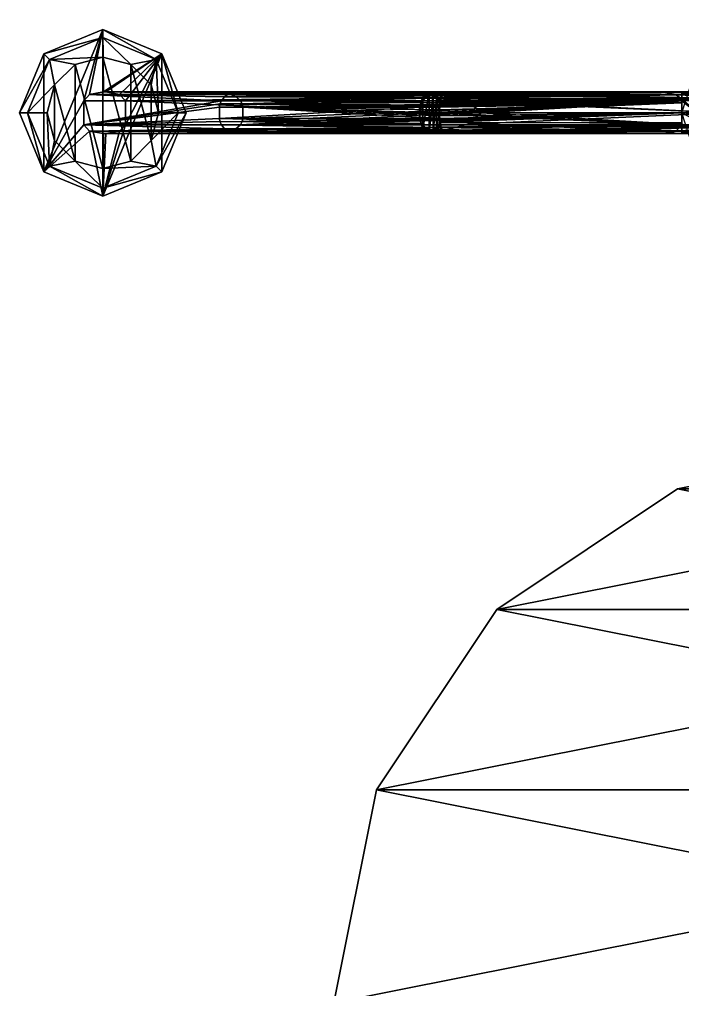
# Model space of a CAD drawing. Header units: inches. Extents: x -100 to 147, y -181 to 228.
# Drawn here: x -99.6 to -5.8, y -100.5 to 36.8 of the extents above; entities that cross this region are included whole.
import ezdxf

# ---------------------------------------------------------------- set-up
doc = ezdxf.new("R2010")
doc.units = ezdxf.units.IN
doc.header["$LTSCALE"] = 41.718519
doc.header["$MEASUREMENT"] = 0
for name, color, linetype in [('100', 7, 'CONTINUOUS'), ('101', 7, 'CONTINUOUS'), ('102', 7, 'CONTINUOUS'), ('103', 7, 'CONTINUOUS'), ('104', 7, 'CONTINUOUS'), ('105', 7, 'CONTINUOUS'), ('106', 7, 'CONTINUOUS'), ('107', 7, 'CONTINUOUS'), ('108', 7, 'CONTINUOUS'), ('109', 7, 'CONTINUOUS'), ('110', 7, 'CONTINUOUS'), ('111', 7, 'CONTINUOUS'), ('112', 7, 'CONTINUOUS'), ('217', 7, 'CONTINUOUS'), ('218', 7, 'CONTINUOUS'), ('219', 7, 'CONTINUOUS'), ('237', 7, 'CONTINUOUS'), ('238', 7, 'CONTINUOUS'), ('79', 7, 'CONTINUOUS'), ('80', 7, 'CONTINUOUS'), ('83', 7, 'CONTINUOUS'), ('84', 7, 'CONTINUOUS'), ('85', 7, 'CONTINUOUS'), ('86', 7, 'CONTINUOUS'), ('87', 7, 'CONTINUOUS'), ('88', 7, 'CONTINUOUS'), ('89', 7, 'CONTINUOUS'), ('90', 7, 'CONTINUOUS'), ('91', 7, 'CONTINUOUS'), ('92', 7, 'CONTINUOUS'), ('93', 7, 'CONTINUOUS'), ('94', 7, 'CONTINUOUS'), ('95', 7, 'CONTINUOUS'), ('96', 7, 'CONTINUOUS'), ('97', 7, 'CONTINUOUS'), ('98', 7, 'CONTINUOUS'), ('99', 7, 'CONTINUOUS')]:
    doc.layers.add(name, color=color, linetype=linetype)

msp = doc.modelspace()

# ---------------------------------------------------------------- linework, layer by layer
at = {"layer": '100', "linetype": 'Continuous'}
for points in [[(-41.49, 26.06, -20.09), (-42.06, 25.78, -19.73), (-41.72, 26.14, -19.56), (-41.49, 26.06, -20.09)], [(-41.32, 26.4, -19.36), (-41.49, 26.06, -20.09), (-41.72, 26.14, -19.56), (-41.32, 26.4, -19.36)], [(-41.49, 26.06, -20.09), (-41.32, 26.4, -19.36), (-41.28, 26.4, -19.44), (-41.49, 26.06, -20.09)], [(-41.49, 26.06, -20.09), (-41.28, 26.4, -19.44), (-41.24, 26.4, -19.52), (-41.49, 26.06, -20.09)], [(-41.49, 26.06, -20.09), (-41.24, 26.4, -19.52), (-40.99, 26.34, -19.94), (-41.49, 26.06, -20.09)], [(-40.75, 26.21, -20.34), (-41.49, 26.06, -20.09), (-40.99, 26.34, -19.94), (-40.75, 26.21, -20.34)]]:
    msp.add_3dface(points, dxfattribs=at)
at = {"layer": '101', "linetype": 'Continuous'}
for points in [[(-70.03, 26.31, 38.51), (-69.02, 25.91, 37.63), (-55.76, 26.36, 9.75), (-70.03, 26.31, 38.51)], [(-41.24, 26.4, -19.52), (-55.76, 26.36, 9.75), (-69.02, 25.91, 37.63), (-41.24, 26.4, -19.52)], [(-41.24, 26.4, -19.52), (-69.02, 25.91, 37.63), (-40.46, 25.72, -19.13), (-41.24, 26.4, -19.52)], [(-41.32, 26.4, -19.36), (-55.76, 26.36, 9.75), (-41.28, 26.4, -19.44), (-41.32, 26.4, -19.36)], [(-41.28, 26.4, -19.44), (-55.76, 26.36, 9.75), (-41.24, 26.4, -19.52), (-41.28, 26.4, -19.44)], [(-69.02, 25.91, 37.63), (-68.33, 25.33, 37.12), (-40.46, 25.72, -19.13), (-69.02, 25.91, 37.63)], [(-68.33, 25.33, 37.12), (-68.1, 24.88, 37.01), (-40.46, 25.72, -19.13), (-68.33, 25.33, 37.12)], [(-68.1, 24.88, 37.01), (-40.09, 24.71, -18.94), (-40.46, 25.72, -19.13), (-68.1, 24.88, 37.01)], [(-68.1, 24.88, 37.01), (-68.03, 24.43, 36.98), (-40.09, 24.71, -18.94), (-68.1, 24.88, 37.01)], [(-68.03, 24.43, 36.98), (-40.11, 24.57, -18.88), (-40.09, 24.71, -18.94), (-68.03, 24.43, 36.98)], [(-68.03, 24.43, 36.98), (-40.12, 24.43, -18.84), (-40.11, 24.57, -18.88), (-68.03, 24.43, 36.98)]]:
    msp.add_3dface(points, dxfattribs=at)
at = {"layer": '102', "linetype": 'Continuous'}
for points in [[(-68.1, 22.37, 37.01), (-68.33, 21.92, 37.12), (-40.09, 22.53, -18.94), (-68.1, 22.37, 37.01)], [(-40.09, 22.53, -18.94), (-68.33, 21.92, 37.12), (-40.46, 21.52, -19.13), (-40.09, 22.53, -18.94)], [(-68.03, 22.82, 36.98), (-68.1, 22.37, 37.01), (-40.12, 22.82, -18.84), (-68.03, 22.82, 36.98)], [(-40.12, 22.82, -18.84), (-68.1, 22.37, 37.01), (-40.11, 22.68, -18.88), (-40.12, 22.82, -18.84)], [(-68.1, 22.37, 37.01), (-40.09, 22.53, -18.94), (-40.11, 22.68, -18.88), (-68.1, 22.37, 37.01)], [(-70.03, 20.94, 38.51), (-55.76, 20.89, 9.75), (-40.46, 21.52, -19.13), (-70.03, 20.94, 38.51)], [(-69.02, 21.34, 37.63), (-70.03, 20.94, 38.51), (-40.46, 21.52, -19.13), (-69.02, 21.34, 37.63)], [(-68.33, 21.92, 37.12), (-69.02, 21.34, 37.63), (-40.46, 21.52, -19.13), (-68.33, 21.92, 37.12)], [(-40.46, 21.52, -19.13), (-55.76, 20.89, 9.75), (-41.24, 20.84, -19.52), (-40.46, 21.52, -19.13)], [(-55.76, 20.89, 9.75), (-41.32, 20.84, -19.36), (-41.24, 20.84, -19.52), (-55.76, 20.89, 9.75)], [(-41.24, 20.84, -19.52), (-41.32, 20.84, -19.36), (-41.28, 20.84, -19.44), (-41.24, 20.84, -19.52)]]:
    msp.add_3dface(points, dxfattribs=at)
at = {"layer": '103', "linetype": 'Continuous'}
for points in [[(-41.24, 26.4, -19.52), (-40.46, 25.72, -19.13), (-40.99, 26.34, -19.94), (-41.24, 26.4, -19.52)], [(-40.46, 25.72, -19.13), (-40.75, 26.21, -20.34), (-40.99, 26.34, -19.94), (-40.46, 25.72, -19.13)], [(-40.25, 25.7, -19.65), (-40.75, 26.21, -20.34), (-40.46, 25.72, -19.13), (-40.25, 25.7, -19.65)], [(-40.09, 24.71, -18.94), (-40.08, 24.98, -19.09), (-40.46, 25.72, -19.13), (-40.09, 24.71, -18.94)], [(-40.08, 24.98, -19.09), (-40.25, 25.7, -19.65), (-40.46, 25.72, -19.13), (-40.08, 24.98, -19.09)], [(-40.09, 24.71, -18.94), (-40.08, 24.84, -19.01), (-40.08, 24.98, -19.09), (-40.09, 24.71, -18.94)]]:
    msp.add_3dface(points, dxfattribs=at)
at = {"layer": '104', "linetype": 'Continuous'}
for points in [[(-40.08, 22.4, -19.01), (-40.09, 22.53, -18.94), (-40.46, 21.52, -19.13), (-40.08, 22.4, -19.01)], [(-40.08, 22.27, -19.09), (-40.08, 22.4, -19.01), (-40.46, 21.52, -19.13), (-40.08, 22.27, -19.09)], [(-40.25, 21.55, -19.65), (-40.08, 22.27, -19.09), (-40.46, 21.52, -19.13), (-40.25, 21.55, -19.65)], [(-40.25, 21.55, -19.65), (-40.46, 21.52, -19.13), (-41.24, 20.84, -19.52), (-40.25, 21.55, -19.65)], [(-40.25, 21.55, -19.65), (-41.24, 20.84, -19.52), (-40.99, 20.9, -19.94), (-40.25, 21.55, -19.65)], [(-40.75, 21.04, -20.34), (-40.25, 21.55, -19.65), (-40.99, 20.9, -19.94), (-40.75, 21.04, -20.34)]]:
    msp.add_3dface(points, dxfattribs=at)
at = {"layer": '105', "linetype": 'Continuous'}
for points in [[(-90.53, 21.92, 48.23), (-71.03, 21.92, 38.48), (-70.59, 21.37, 38.4), (-90.53, 21.92, 48.23)], [(-90.53, 21.92, 48.23), (-70.59, 21.37, 38.4), (-89.71, 21.03, 48.23), (-90.53, 21.92, 48.23)], [(-70.59, 21.37, 38.4), (-70.03, 20.94, 38.51), (-89.71, 21.03, 48.23), (-70.59, 21.37, 38.4)], [(-5.91, 20.67, 7.3), (-87.74, 20.67, 48.23), (-89.71, 21.03, 48.23), (-5.91, 20.67, 7.3)], [(-70.03, 20.94, 38.51), (-5.91, 20.67, 7.3), (-89.71, 21.03, 48.23), (-70.03, 20.94, 38.51)], [(-5.91, 21.06, 6.28), (-70.03, 20.94, 38.51), (-69.02, 21.34, 37.63), (-5.91, 21.06, 6.28)], [(-5.91, 21.06, 6.28), (-5.91, 20.67, 7.3), (-70.03, 20.94, 38.51), (-5.91, 21.06, 6.28)], [(-68.33, 21.92, 37.12), (-5.91, 21.06, 6.28), (-69.02, 21.34, 37.63), (-68.33, 21.92, 37.12)], [(-68.33, 21.92, 37.12), (-5.91, 21.92, 5.9), (-5.91, 21.06, 6.28), (-68.33, 21.92, 37.12)]]:
    msp.add_3dface(points, dxfattribs=at)
at = {"layer": '106', "linetype": 'Continuous'}
for points in [[(-87.41, 20.67, 48.23), (-8.7, 20.67, 8.86), (-6.73, 21.03, 8.86), (-87.41, 20.67, 48.23)], [(-87.41, 20.67, 48.23), (-6.73, 21.03, 8.86), (-85.45, 21.03, 48.23), (-87.41, 20.67, 48.23)], [(-6.73, 21.03, 8.86), (-5.91, 21.92, 8.86), (-85.45, 21.03, 48.23), (-6.73, 21.03, 8.86)], [(-5.91, 21.92, 8.86), (-84.62, 21.92, 48.23), (-85.45, 21.03, 48.23), (-5.91, 21.92, 8.86)]]:
    msp.add_3dface(points, dxfattribs=at)
at = {"layer": '107', "linetype": 'Continuous'}
for points in [[(-71.03, 25.33, 38.48), (-90.53, 25.33, 48.23), (-89.71, 26.21, 48.23), (-71.03, 25.33, 38.48)], [(-87.74, 26.57, 48.23), (-70.03, 26.31, 38.51), (-89.71, 26.21, 48.23), (-87.74, 26.57, 48.23)], [(-70.03, 26.31, 38.51), (-70.59, 25.87, 38.4), (-89.71, 26.21, 48.23), (-70.03, 26.31, 38.51)], [(-70.59, 25.87, 38.4), (-71.03, 25.33, 38.48), (-89.71, 26.21, 48.23), (-70.59, 25.87, 38.4)], [(-87.74, 26.57, 48.23), (-5.91, 26.57, 7.3), (-5.91, 26.18, 6.28), (-87.74, 26.57, 48.23)], [(-87.74, 26.57, 48.23), (-5.91, 26.18, 6.28), (-70.03, 26.31, 38.51), (-87.74, 26.57, 48.23)], [(-5.91, 26.18, 6.28), (-69.02, 25.91, 37.63), (-70.03, 26.31, 38.51), (-5.91, 26.18, 6.28)], [(-5.91, 26.18, 6.28), (-5.91, 25.33, 5.9), (-69.02, 25.91, 37.63), (-5.91, 26.18, 6.28)], [(-5.91, 25.33, 5.9), (-68.33, 25.33, 37.12), (-69.02, 25.91, 37.63), (-5.91, 25.33, 5.9)]]:
    msp.add_3dface(points, dxfattribs=at)
at = {"layer": '108', "linetype": 'Continuous'}
for points in [[(-8.7, 26.57, 8.86), (-87.41, 26.57, 48.23), (-85.45, 26.21, 48.23), (-8.7, 26.57, 8.86)], [(-6.73, 26.21, 8.86), (-8.7, 26.57, 8.86), (-85.45, 26.21, 48.23), (-6.73, 26.21, 8.86)], [(-84.62, 25.33, 48.23), (-6.73, 26.21, 8.86), (-85.45, 26.21, 48.23), (-84.62, 25.33, 48.23)], [(-5.91, 25.33, 8.86), (-6.73, 26.21, 8.86), (-84.62, 25.33, 48.23), (-5.91, 25.33, 8.86)]]:
    msp.add_3dface(points, dxfattribs=at)
at = {"layer": '109', "linetype": 'Continuous'}
for points in [[(-87.83, 35.43, 48.23), (-90.53, 25.33, 48.23), (-96.17, 15.26, 48.23), (-87.83, 35.43, 48.23)], [(-96.17, 31.98, 48.23), (-87.83, 35.43, 48.23), (-96.17, 15.26, 48.23), (-96.17, 31.98, 48.23)], [(-89.71, 26.21, 48.23), (-90.53, 25.33, 48.23), (-87.83, 35.43, 48.23), (-89.71, 26.21, 48.23)], [(-87.74, 26.57, 48.23), (-89.71, 26.21, 48.23), (-87.83, 35.43, 48.23), (-87.74, 26.57, 48.23)], [(-79.48, 31.98, 48.23), (-87.74, 26.57, 48.23), (-87.83, 35.43, 48.23), (-79.48, 31.98, 48.23)], [(-99.64, 23.62, 48.23), (-96.17, 31.98, 48.23), (-96.17, 15.26, 48.23), (-99.64, 23.62, 48.23)], [(-87.83, 11.81, 48.23), (-84.62, 21.92, 48.23), (-79.48, 31.98, 48.23), (-87.83, 11.81, 48.23)], [(-79.48, 15.26, 48.23), (-87.83, 11.81, 48.23), (-79.48, 31.98, 48.23), (-79.48, 15.26, 48.23)], [(-87.41, 26.57, 48.23), (-87.74, 26.57, 48.23), (-79.48, 31.98, 48.23), (-87.41, 26.57, 48.23)], [(-85.45, 26.21, 48.23), (-87.41, 26.57, 48.23), (-79.48, 31.98, 48.23), (-85.45, 26.21, 48.23)], [(-84.62, 25.33, 48.23), (-85.45, 26.21, 48.23), (-79.48, 31.98, 48.23), (-84.62, 25.33, 48.23)], [(-84.62, 21.92, 48.23), (-84.62, 25.33, 48.23), (-79.48, 31.98, 48.23), (-84.62, 21.92, 48.23)], [(-76.02, 23.62, 48.23), (-79.48, 15.26, 48.23), (-79.48, 31.98, 48.23), (-76.02, 23.62, 48.23)], [(-90.53, 25.33, 48.23), (-90.53, 21.92, 48.23), (-96.17, 15.26, 48.23), (-90.53, 25.33, 48.23)], [(-90.53, 21.92, 48.23), (-89.71, 21.03, 48.23), (-96.17, 15.26, 48.23), (-90.53, 21.92, 48.23)], [(-89.71, 21.03, 48.23), (-87.83, 11.81, 48.23), (-96.17, 15.26, 48.23), (-89.71, 21.03, 48.23)], [(-89.71, 21.03, 48.23), (-87.74, 20.67, 48.23), (-87.83, 11.81, 48.23), (-89.71, 21.03, 48.23)], [(-85.45, 21.03, 48.23), (-84.62, 21.92, 48.23), (-87.83, 11.81, 48.23), (-85.45, 21.03, 48.23)], [(-87.41, 20.67, 48.23), (-85.45, 21.03, 48.23), (-87.83, 11.81, 48.23), (-87.41, 20.67, 48.23)], [(-87.74, 20.67, 48.23), (-87.41, 20.67, 48.23), (-87.83, 11.81, 48.23), (-87.74, 20.67, 48.23)]]:
    msp.add_3dface(points, dxfattribs=at)
at = {"layer": '110', "linetype": 'Continuous'}
for points in [[(-94.65, 27.57, 52.17), (-91.76, 16.79, 52.17), (-91.76, 30.45, 52.17), (-94.65, 27.57, 52.17)], [(-91.76, 30.45, 52.17), (-87.83, 15.74, 52.17), (-87.83, 31.5, 52.17), (-91.76, 30.45, 52.17)], [(-91.76, 16.79, 52.17), (-87.83, 15.74, 52.17), (-91.76, 30.45, 52.17), (-91.76, 16.79, 52.17)], [(-87.83, 31.5, 52.17), (-87.83, 15.74, 52.17), (-83.89, 16.79, 52.17), (-87.83, 31.5, 52.17)], [(-83.89, 30.45, 52.17), (-87.83, 31.5, 52.17), (-83.89, 16.79, 52.17), (-83.89, 30.45, 52.17)], [(-81, 27.57, 52.17), (-83.89, 30.45, 52.17), (-81, 19.68, 52.17), (-81, 27.57, 52.17)], [(-81, 19.68, 52.17), (-83.89, 30.45, 52.17), (-83.89, 16.79, 52.17), (-81, 19.68, 52.17)], [(-95.71, 23.62, 52.17), (-94.65, 19.68, 52.17), (-94.65, 27.57, 52.17), (-95.71, 23.62, 52.17)], [(-94.65, 19.68, 52.17), (-91.76, 16.79, 52.17), (-94.65, 27.57, 52.17), (-94.65, 19.68, 52.17)], [(-79.95, 23.62, 52.17), (-81, 27.57, 52.17), (-81, 19.68, 52.17), (-79.95, 23.62, 52.17)]]:
    msp.add_3dface(points, dxfattribs=at)
at = {"layer": '111', "linetype": 'Continuous'}
for points in [[(-87.83, 35.43, 48.23), (-96.17, 31.98, 48.23), (-87.83, 34.29, 51.01), (-87.83, 35.43, 48.23)], [(-87.83, 34.29, 51.01), (-96.17, 31.98, 48.23), (-95.37, 31.16, 51.01), (-87.83, 34.29, 51.01)], [(-87.83, 31.5, 52.17), (-87.83, 34.29, 51.01), (-95.37, 31.16, 51.01), (-87.83, 31.5, 52.17)], [(-96.17, 31.98, 48.23), (-99.64, 23.62, 48.23), (-95.37, 31.16, 51.01), (-96.17, 31.98, 48.23)], [(-99.64, 23.62, 48.23), (-98.49, 23.62, 51.01), (-95.37, 31.16, 51.01), (-99.64, 23.62, 48.23)], [(-98.49, 23.62, 51.01), (-94.65, 27.57, 52.17), (-95.37, 31.16, 51.01), (-98.49, 23.62, 51.01)], [(-91.76, 30.45, 52.17), (-87.83, 31.5, 52.17), (-95.37, 31.16, 51.01), (-91.76, 30.45, 52.17)], [(-94.65, 27.57, 52.17), (-91.76, 30.45, 52.17), (-95.37, 31.16, 51.01), (-94.65, 27.57, 52.17)], [(-95.71, 23.62, 52.17), (-94.65, 27.57, 52.17), (-98.49, 23.62, 51.01), (-95.71, 23.62, 52.17)], [(-99.64, 23.62, 48.23), (-96.17, 15.26, 48.23), (-98.49, 23.62, 51.01), (-99.64, 23.62, 48.23)], [(-96.17, 15.26, 48.23), (-95.37, 16.08, 51.01), (-98.49, 23.62, 51.01), (-96.17, 15.26, 48.23)], [(-95.37, 16.08, 51.01), (-95.71, 23.62, 52.17), (-98.49, 23.62, 51.01), (-95.37, 16.08, 51.01)], [(-94.65, 19.68, 52.17), (-95.71, 23.62, 52.17), (-95.37, 16.08, 51.01), (-94.65, 19.68, 52.17)], [(-91.76, 16.79, 52.17), (-94.65, 19.68, 52.17), (-95.37, 16.08, 51.01), (-91.76, 16.79, 52.17)], [(-87.83, 12.96, 51.01), (-91.76, 16.79, 52.17), (-95.37, 16.08, 51.01), (-87.83, 12.96, 51.01)], [(-87.83, 15.74, 52.17), (-91.76, 16.79, 52.17), (-87.83, 12.96, 51.01), (-87.83, 15.74, 52.17)], [(-96.17, 15.26, 48.23), (-87.83, 11.81, 48.23), (-95.37, 16.08, 51.01), (-96.17, 15.26, 48.23)], [(-87.83, 11.81, 48.23), (-87.83, 12.96, 51.01), (-95.37, 16.08, 51.01), (-87.83, 11.81, 48.23)]]:
    msp.add_3dface(points, dxfattribs=at)
at = {"layer": '112', "linetype": 'Continuous'}
for points in [[(-79.48, 31.98, 48.23), (-87.83, 35.43, 48.23), (-80.29, 31.16, 51.01), (-79.48, 31.98, 48.23)], [(-87.83, 35.43, 48.23), (-87.83, 34.29, 51.01), (-80.29, 31.16, 51.01), (-87.83, 35.43, 48.23)], [(-87.83, 31.5, 52.17), (-83.89, 30.45, 52.17), (-87.83, 34.29, 51.01), (-87.83, 31.5, 52.17)], [(-87.83, 34.29, 51.01), (-83.89, 30.45, 52.17), (-80.29, 31.16, 51.01), (-87.83, 34.29, 51.01)], [(-79.48, 31.98, 48.23), (-80.29, 31.16, 51.01), (-77.16, 23.62, 51.01), (-79.48, 31.98, 48.23)], [(-76.02, 23.62, 48.23), (-79.48, 31.98, 48.23), (-77.16, 23.62, 51.01), (-76.02, 23.62, 48.23)], [(-83.89, 30.45, 52.17), (-81, 27.57, 52.17), (-80.29, 31.16, 51.01), (-83.89, 30.45, 52.17)], [(-81, 27.57, 52.17), (-79.95, 23.62, 52.17), (-80.29, 31.16, 51.01), (-81, 27.57, 52.17)], [(-80.29, 31.16, 51.01), (-79.95, 23.62, 52.17), (-77.16, 23.62, 51.01), (-80.29, 31.16, 51.01)], [(-79.95, 23.62, 52.17), (-81, 19.68, 52.17), (-77.16, 23.62, 51.01), (-79.95, 23.62, 52.17)], [(-77.16, 23.62, 51.01), (-81, 19.68, 52.17), (-80.29, 16.08, 51.01), (-77.16, 23.62, 51.01)], [(-79.48, 15.26, 48.23), (-76.02, 23.62, 48.23), (-80.29, 16.08, 51.01), (-79.48, 15.26, 48.23)], [(-76.02, 23.62, 48.23), (-77.16, 23.62, 51.01), (-80.29, 16.08, 51.01), (-76.02, 23.62, 48.23)], [(-81, 19.68, 52.17), (-83.89, 16.79, 52.17), (-80.29, 16.08, 51.01), (-81, 19.68, 52.17)], [(-83.89, 16.79, 52.17), (-87.83, 15.74, 52.17), (-80.29, 16.08, 51.01), (-83.89, 16.79, 52.17)], [(-79.48, 15.26, 48.23), (-80.29, 16.08, 51.01), (-87.83, 12.96, 51.01), (-79.48, 15.26, 48.23)], [(-80.29, 16.08, 51.01), (-87.83, 15.74, 52.17), (-87.83, 12.96, 51.01), (-80.29, 16.08, 51.01)], [(-87.83, 11.81, 48.23), (-79.48, 15.26, 48.23), (-87.83, 12.96, 51.01), (-87.83, 11.81, 48.23)]]:
    msp.add_3dface(points, dxfattribs=at)
at = {"layer": '217', "color": 9, "linetype": 'Continuous', "true_color": 0xb1bdc9}
for points in [[(23.62, -23.62, -51.18), (-6.51, -29.62, -51.18), (53.76, -29.62, -51.18), (23.62, -23.62, -51.18)], [(-6.51, -29.62, -51.18), (-32.06, -46.69, -51.18), (53.76, -29.62, -51.18), (-6.51, -29.62, -51.18)], [(53.76, -29.62, -51.18), (-32.06, -46.69, -51.18), (79.3, -46.69, -51.18), (53.76, -29.62, -51.18)], [(-32.06, -46.69, -51.18), (-49.12, -72.23, -51.18), (79.3, -46.69, -51.18), (-32.06, -46.69, -51.18)], [(79.3, -46.69, -51.18), (-49.12, -72.23, -51.18), (96.37, -72.23, -51.18), (79.3, -46.69, -51.18)], [(-49.12, -72.23, -51.18), (-55.12, -102.36, -51.18), (96.37, -72.23, -51.18), (-49.12, -72.23, -51.18)], [(96.37, -72.23, -51.18), (-55.12, -102.36, -51.18), (23.62, -102.17, -51.18), (96.37, -72.23, -51.18)]]:
    msp.add_3dface(points, dxfattribs=at)
at = {"layer": '218', "color": 9, "linetype": 'Continuous', "true_color": 0xb1bdc9}
for points in [[(23.62, -23.62, -51.57), (53.76, -29.62, -51.57), (-6.51, -29.62, -51.57), (23.62, -23.62, -51.57)], [(-6.51, -29.62, -51.57), (79.3, -46.69, -51.57), (-32.06, -46.69, -51.57), (-6.51, -29.62, -51.57)], [(53.76, -29.62, -51.57), (79.3, -46.69, -51.57), (-6.51, -29.62, -51.57), (53.76, -29.62, -51.57)], [(-32.06, -46.69, -51.57), (96.37, -72.23, -51.57), (-49.12, -72.23, -51.57), (-32.06, -46.69, -51.57)], [(79.3, -46.69, -51.57), (96.37, -72.23, -51.57), (-32.06, -46.69, -51.57), (79.3, -46.69, -51.57)], [(102.36, -102.36, -51.57), (-55.12, -102.36, -51.57), (-49.12, -72.23, -51.57), (102.36, -102.36, -51.57)], [(96.37, -72.23, -51.57), (102.36, -102.36, -51.57), (-49.12, -72.23, -51.57), (96.37, -72.23, -51.57)]]:
    msp.add_3dface(points, dxfattribs=at)
at = {"layer": '219', "color": 9, "linetype": 'Continuous', "true_color": 0xb1bdc9}
for points in [[(-6.51, -29.62, -51.18), (23.62, -23.62, -51.18), (-6.51, -29.62, -51.57), (-6.51, -29.62, -51.18)], [(23.62, -23.62, -51.18), (23.62, -23.62, -51.57), (-6.51, -29.62, -51.57), (23.62, -23.62, -51.18)], [(-32.06, -46.69, -51.18), (-6.51, -29.62, -51.18), (-32.06, -46.69, -51.57), (-32.06, -46.69, -51.18)], [(-6.51, -29.62, -51.18), (-6.51, -29.62, -51.57), (-32.06, -46.69, -51.57), (-6.51, -29.62, -51.18)], [(-49.12, -72.23, -51.18), (-32.06, -46.69, -51.18), (-49.12, -72.23, -51.57), (-49.12, -72.23, -51.18)], [(-32.06, -46.69, -51.18), (-32.06, -46.69, -51.57), (-49.12, -72.23, -51.57), (-32.06, -46.69, -51.18)], [(-55.12, -102.36, -51.18), (-49.12, -72.23, -51.18), (-55.12, -102.36, -51.57), (-55.12, -102.36, -51.18)], [(-55.12, -102.36, -51.57), (-49.12, -72.23, -51.18), (-49.12, -72.23, -51.57), (-55.12, -102.36, -51.57)]]:
    msp.add_3dface(points, dxfattribs=at)
at = {"layer": '237', "linetype": 'Continuous'}
for points in [[(-5.91, 23.62, -64.96), (8.23, 23.62, -58.82), (11.17, 14.58, -58.82), (-5.91, 23.62, -64.96)], [(-5.91, 23.62, -64.96), (11.17, 14.58, -58.82), (-0.27, 6.27, -64.96), (-5.91, 23.62, -64.96)]]:
    msp.add_3dface(points, dxfattribs=at)
at = {"layer": '238', "linetype": 'Continuous'}
msp.add_3dface([(-0.27, 40.98, -64.96), (8.23, 23.62, -58.82), (-5.91, 23.62, -64.96), (-0.27, 40.98, -64.96)], dxfattribs=at)
at = {"layer": '79', "linetype": 'Continuous'}
for points in [[(-5.91, 26.57, 7.3), (-87.74, 26.57, 48.23), (-8.7, 26.57, 8.86), (-5.91, 26.57, 7.3)], [(-8.7, 26.57, 8.86), (-87.74, 26.57, 48.23), (-87.41, 26.57, 48.23), (-8.7, 26.57, 8.86)], [(0, 26.57, 8.86), (-5.91, 26.57, 7.3), (-8.7, 26.57, 8.86), (0, 26.57, 8.86)], [(-5.91, 26.57, 2.9), (-5.91, 26.57, 7.3), (0, 26.57, 8.86), (-5.91, 26.57, 2.9)], [(0, 26.57, 6.63), (-5.91, 26.57, 2.9), (0, 26.57, 8.86), (0, 26.57, 6.63)]]:
    msp.add_3dface(points, dxfattribs=at)
at = {"layer": '80', "linetype": 'Continuous'}
for points in [[(-87.41, 20.67, 48.23), (-87.74, 20.67, 48.23), (-5.91, 20.67, 7.3), (-87.41, 20.67, 48.23)], [(-8.7, 20.67, 8.86), (-87.41, 20.67, 48.23), (-5.91, 20.67, 7.3), (-8.7, 20.67, 8.86)], [(0, 20.67, 8.86), (-8.7, 20.67, 8.86), (0, 20.67, 6.63), (0, 20.67, 8.86)], [(0, 20.67, 6.63), (-8.7, 20.67, 8.86), (-5.91, 20.67, 7.3), (0, 20.67, 6.63)], [(-5.91, 20.67, 2.9), (0, 20.67, 6.63), (-5.91, 20.67, 7.3), (-5.91, 20.67, 2.9)]]:
    msp.add_3dface(points, dxfattribs=at)
at = {"layer": '83', "linetype": 'Continuous'}
for points in [[(0, 26.57, 8.86), (-8.7, 26.57, 8.86), (-6.73, 26.21, 8.86), (0, 26.57, 8.86)], [(0, 20.67, 8.86), (0, 26.57, 8.86), (-6.73, 26.21, 8.86), (0, 20.67, 8.86)], [(-5.91, 25.33, 8.86), (0, 20.67, 8.86), (-6.73, 26.21, 8.86), (-5.91, 25.33, 8.86)], [(0, 20.67, 8.86), (-5.91, 25.33, 8.86), (-5.91, 21.92, 8.86), (0, 20.67, 8.86)], [(-8.7, 20.67, 8.86), (0, 20.67, 8.86), (-6.73, 21.03, 8.86), (-8.7, 20.67, 8.86)], [(-6.73, 21.03, 8.86), (0, 20.67, 8.86), (-5.91, 21.92, 8.86), (-6.73, 21.03, 8.86)]]:
    msp.add_3dface(points, dxfattribs=at)
at = {"layer": '84', "linetype": 'Continuous'}
for points in [[(-5.91, 21.92, 8.86), (-5.91, 25.33, 8.86), (-84.62, 25.33, 48.23), (-5.91, 21.92, 8.86)], [(-5.91, 21.92, 8.86), (-84.62, 25.33, 48.23), (-84.62, 21.92, 48.23), (-5.91, 21.92, 8.86)]]:
    msp.add_3dface(points, dxfattribs=at)
at = {"layer": '85', "linetype": 'Continuous'}
for points in [[(-71.03, 25.33, 38.48), (-71.25, 24.88, 38.59), (-90.53, 21.92, 48.23), (-71.03, 25.33, 38.48)], [(-90.53, 25.33, 48.23), (-71.03, 25.33, 38.48), (-90.53, 21.92, 48.23), (-90.53, 25.33, 48.23)], [(-71.25, 24.88, 38.59), (-71.33, 24.43, 38.62), (-90.53, 21.92, 48.23), (-71.25, 24.88, 38.59)], [(-5.91, 25.33, 5.9), (-5.91, 21.92, 5.9), (-68.33, 21.92, 37.12), (-5.91, 25.33, 5.9)], [(-68.33, 25.33, 37.12), (-5.91, 25.33, 5.9), (-68.1, 24.88, 37.01), (-68.33, 25.33, 37.12)], [(-68.1, 22.37, 37.01), (-5.91, 25.33, 5.9), (-68.33, 21.92, 37.12), (-68.1, 22.37, 37.01)], [(-68.1, 24.88, 37.01), (-5.91, 25.33, 5.9), (-68.03, 24.43, 36.98), (-68.1, 24.88, 37.01)], [(-68.03, 22.82, 36.98), (-5.91, 25.33, 5.9), (-68.1, 22.37, 37.01), (-68.03, 22.82, 36.98)], [(-68.03, 24.43, 36.98), (-5.91, 25.33, 5.9), (-68.03, 22.82, 36.98), (-68.03, 24.43, 36.98)], [(-71.33, 24.43, 38.62), (-71.33, 22.82, 38.62), (-90.53, 21.92, 48.23), (-71.33, 24.43, 38.62)], [(-71.33, 22.82, 38.62), (-71.25, 22.37, 38.59), (-90.53, 21.92, 48.23), (-71.33, 22.82, 38.62)], [(-71.25, 22.37, 38.59), (-71.03, 21.92, 38.48), (-90.53, 21.92, 48.23), (-71.25, 22.37, 38.59)]]:
    msp.add_3dface(points, dxfattribs=at)
at = {"layer": '86', "linetype": 'Continuous'}
for points in [[(-41.65, 26.57, -21.65), (-41.65, 20.67, -21.65), (-42.52, 21.35, -19.87), (-41.65, 26.57, -21.65)], [(-42.52, 25.9, -19.87), (-41.65, 26.57, -21.65), (-42.52, 21.35, -19.87), (-42.52, 25.9, -19.87)], [(-41.07, 26.28, -22.82), (-41.65, 20.67, -21.65), (-41.65, 26.57, -21.65), (-41.07, 26.28, -22.82)], [(-41.07, 20.96, -22.82), (-41.65, 20.67, -21.65), (-41.07, 26.28, -22.82), (-41.07, 20.96, -22.82)], [(-40.61, 25.6, -23.76), (-41.07, 20.96, -22.82), (-41.07, 26.28, -22.82), (-40.61, 25.6, -23.76)], [(-43.02, 24.43, -18.85), (-42.52, 25.9, -19.87), (-43.02, 22.82, -18.85), (-43.02, 24.43, -18.85)], [(-43.02, 22.82, -18.85), (-42.52, 25.9, -19.87), (-42.52, 21.35, -19.87), (-43.02, 22.82, -18.85)], [(-40.61, 21.64, -23.76), (-41.07, 20.96, -22.82), (-40.61, 25.6, -23.76), (-40.61, 21.64, -23.76)], [(-40.19, 23.62, -24.6), (-40.61, 21.64, -23.76), (-40.61, 25.6, -23.76), (-40.19, 23.62, -24.6)], [(-71.33, 22.82, 38.62), (-71.33, 24.43, 38.62), (-43.02, 24.43, -18.85), (-71.33, 22.82, 38.62)], [(-71.33, 22.82, 38.62), (-43.02, 24.43, -18.85), (-43.02, 22.82, -18.85), (-71.33, 22.82, 38.62)]]:
    msp.add_3dface(points, dxfattribs=at)
at = {"layer": '87', "linetype": 'Continuous'}
for points in [[(-68.03, 24.43, 36.98), (-68.03, 22.82, 36.98), (-40.12, 22.82, -18.84), (-68.03, 24.43, 36.98)], [(-40.12, 24.43, -18.84), (-68.03, 24.43, 36.98), (-40.17, 24.03, -18.75), (-40.12, 24.43, -18.84)], [(-40.17, 24.03, -18.75), (-68.03, 24.43, 36.98), (-40.19, 23.62, -18.7), (-40.17, 24.03, -18.75)], [(-40.19, 23.62, -18.7), (-68.03, 24.43, 36.98), (-40.17, 23.21, -18.75), (-40.19, 23.62, -18.7)], [(-40.17, 23.21, -18.75), (-68.03, 24.43, 36.98), (-40.12, 22.82, -18.84), (-40.17, 23.21, -18.75)]]:
    msp.add_3dface(points, dxfattribs=at)
at = {"layer": '88', "linetype": 'Continuous'}
for points in [[(-5.91, 26.57, 7.3), (-5.91, 26.57, 2.9), (-5.91, 26.18, 6.28), (-5.91, 26.57, 7.3)], [(-5.91, 26.57, 2.9), (-5.91, 21.92, 5.9), (-5.91, 25.33, 5.9), (-5.91, 26.57, 2.9)], [(-5.91, 21.92, 5.9), (-5.91, 26.57, 2.9), (-5.91, 23.62, 2.95), (-5.91, 21.92, 5.9)], [(-5.91, 26.57, 2.9), (-5.91, 25.33, 5.9), (-5.91, 26.18, 6.28), (-5.91, 26.57, 2.9)], [(-5.91, 23.62, 2.95), (-5.91, 26.57, 2.9), (-5.91, 25.04, 2.45), (-5.91, 23.62, 2.95)], [(-5.91, 25.04, 2.45), (-5.91, 26.57, 2.9), (-5.91, 26.47, 1.95), (-5.91, 25.04, 2.45)], [(-5.91, 26.17, 1.09), (-5.91, 25.04, 2.45), (-5.91, 26.47, 1.95), (-5.91, 26.17, 1.09)], [(-5.91, 20.67, 2.9), (-5.91, 21.06, 6.28), (-5.91, 23.62, 2.95), (-5.91, 20.67, 2.9)], [(-5.91, 22.2, 2.45), (-5.91, 20.67, 2.9), (-5.91, 23.62, 2.95), (-5.91, 22.2, 2.45)], [(-5.91, 21.06, 6.28), (-5.91, 21.92, 5.9), (-5.91, 23.62, 2.95), (-5.91, 21.06, 6.28)], [(-5.91, 20.77, 1.95), (-5.91, 20.67, 2.9), (-5.91, 22.2, 2.45), (-5.91, 20.77, 1.95)], [(-5.91, 21.07, 1.09), (-5.91, 20.77, 1.95), (-5.91, 22.2, 2.45), (-5.91, 21.07, 1.09)], [(-5.91, 20.67, 2.9), (-5.91, 20.67, 7.3), (-5.91, 21.06, 6.28), (-5.91, 20.67, 2.9)]]:
    msp.add_3dface(points, dxfattribs=at)
at = {"layer": '89', "linetype": 'Continuous'}
for points in [[(0, 21.58, -23.7), (-40.61, 21.64, -23.76), (-40.19, 23.62, -24.6), (0, 21.58, -23.7)], [(0, 23.62, -24.6), (0, 21.58, -23.7), (-40.19, 23.62, -24.6), (0, 23.62, -24.6)], [(0, 20.67, -21.65), (-41.65, 20.67, -21.65), (-41.07, 20.96, -22.82), (0, 20.67, -21.65)], [(0, 21.58, -23.7), (-41.07, 20.96, -22.82), (-40.61, 21.64, -23.76), (0, 21.58, -23.7)], [(0, 21.58, -23.7), (0, 20.67, -21.65), (-41.07, 20.96, -22.82), (0, 21.58, -23.7)]]:
    msp.add_3dface(points, dxfattribs=at)
at = {"layer": '90', "linetype": 'Continuous'}
for points in [[(0, 26.57, -21.65), (0, 25.66, -23.7), (-41.65, 26.57, -21.65), (0, 26.57, -21.65)], [(0, 25.66, -23.7), (-41.07, 26.28, -22.82), (-41.65, 26.57, -21.65), (0, 25.66, -23.7)], [(0, 25.66, -23.7), (-40.61, 25.6, -23.76), (-41.07, 26.28, -22.82), (0, 25.66, -23.7)], [(0, 25.66, -23.7), (0, 23.62, -24.6), (-40.61, 25.6, -23.76), (0, 25.66, -23.7)], [(0, 23.62, -24.6), (-40.19, 23.62, -24.6), (-40.61, 25.6, -23.76), (0, 23.62, -24.6)]]:
    msp.add_3dface(points, dxfattribs=at)
at = {"layer": '91', "linetype": 'Continuous'}
for points in [[(0, 21.58, -19.61), (0, 23.62, -18.7), (-36.14, 22.03, -19.24), (0, 21.58, -19.61)], [(0, 23.62, -18.7), (-34.3, 23.62, -18.7), (-36.14, 22.03, -19.24), (0, 23.62, -18.7)], [(-43.02, 22.82, -18.85), (-42.52, 21.35, -19.87), (-42.72, 22.1, -19.19), (-43.02, 22.82, -18.85)], [(-42.72, 22.1, -19.19), (-42.52, 21.35, -19.87), (-42.06, 21.47, -19.73), (-42.72, 22.1, -19.19)], [(-39.93, 21.59, -19.6), (-40.08, 22.27, -19.09), (-40.25, 21.55, -19.65), (-39.93, 21.59, -19.6)], [(-39.74, 21.07, -20.28), (0, 21.58, -19.61), (-36.14, 22.03, -19.24), (-39.74, 21.07, -20.28)], [(-42.06, 21.47, -19.73), (-42.52, 21.35, -19.87), (-41.48, 21.18, -20.1), (-42.06, 21.47, -19.73)], [(-42.52, 21.35, -19.87), (-41.65, 20.67, -21.65), (-41.48, 21.18, -20.1), (-42.52, 21.35, -19.87)], [(0, 20.67, -21.65), (0, 21.58, -19.61), (-41.65, 20.67, -21.65), (0, 20.67, -21.65)], [(-41.65, 20.67, -21.65), (0, 21.58, -19.61), (-40.75, 21.04, -20.34), (-41.65, 20.67, -21.65)], [(-41.48, 21.18, -20.1), (-41.65, 20.67, -21.65), (-40.75, 21.04, -20.34), (-41.48, 21.18, -20.1)], [(0, 21.58, -19.61), (-39.74, 21.07, -20.28), (-40.75, 21.04, -20.34), (0, 21.58, -19.61)], [(-40.75, 21.04, -20.34), (-39.74, 21.07, -20.28), (-40.25, 21.55, -19.65), (-40.75, 21.04, -20.34)], [(-39.74, 21.07, -20.28), (-39.93, 21.59, -19.6), (-40.25, 21.55, -19.65), (-39.74, 21.07, -20.28)]]:
    msp.add_3dface(points, dxfattribs=at)
at = {"layer": '92', "linetype": 'Continuous'}
for points in [[(-34.3, 23.62, -18.7), (0, 21.63, 3.97), (-36.14, 22.03, -19.24), (-34.3, 23.62, -18.7)], [(0, 23.62, 2.96), (0, 21.63, 3.97), (-34.3, 23.62, -18.7), (0, 23.62, 2.96)], [(-5.91, 21.07, 1.09), (-39.74, 21.07, -20.28), (-36.14, 22.03, -19.24), (-5.91, 21.07, 1.09)], [(0, 21.63, 3.97), (-5.91, 21.07, 1.09), (-36.14, 22.03, -19.24), (0, 21.63, 3.97)], [(0, 21.63, 3.97), (0, 20.93, 5.15), (-5.91, 21.07, 1.09), (0, 21.63, 3.97)], [(0, 20.93, 5.15), (-5.91, 20.77, 1.95), (-5.91, 21.07, 1.09), (0, 20.93, 5.15)], [(0, 20.93, 5.15), (0, 20.67, 6.63), (-5.91, 20.77, 1.95), (0, 20.93, 5.15)], [(0, 20.67, 6.63), (-5.91, 20.67, 2.9), (-5.91, 20.77, 1.95), (0, 20.67, 6.63)]]:
    msp.add_3dface(points, dxfattribs=at)
at = {"layer": '93', "linetype": 'Continuous'}
for points in [[(-41.65, 26.57, -21.65), (-42.52, 25.9, -19.87), (-40.75, 26.21, -20.34), (-41.65, 26.57, -21.65)], [(-40.75, 26.21, -20.34), (-42.52, 25.9, -19.87), (-41.49, 26.06, -20.09), (-40.75, 26.21, -20.34)], [(0, 26.57, -21.65), (-41.65, 26.57, -21.65), (-40.75, 26.21, -20.34), (0, 26.57, -21.65)], [(-39.74, 26.17, -20.28), (0, 26.57, -21.65), (-40.75, 26.21, -20.34), (-39.74, 26.17, -20.28)], [(-40.25, 25.7, -19.65), (-39.74, 26.17, -20.28), (-40.75, 26.21, -20.34), (-40.25, 25.7, -19.65)], [(-39.93, 25.65, -19.6), (-39.74, 26.17, -20.28), (-40.25, 25.7, -19.65), (-39.93, 25.65, -19.6)], [(0, 25.66, -19.61), (0, 26.57, -21.65), (-39.74, 26.17, -20.28), (0, 25.66, -19.61)], [(0, 25.66, -19.61), (-39.74, 26.17, -20.28), (-36.14, 25.22, -19.24), (0, 25.66, -19.61)], [(-42.52, 25.9, -19.87), (-43.02, 24.43, -18.85), (-42.72, 25.15, -19.19), (-42.52, 25.9, -19.87)], [(-42.06, 25.78, -19.73), (-42.52, 25.9, -19.87), (-42.72, 25.15, -19.19), (-42.06, 25.78, -19.73)], [(-41.49, 26.06, -20.09), (-42.52, 25.9, -19.87), (-42.06, 25.78, -19.73), (-41.49, 26.06, -20.09)], [(-40.08, 24.98, -19.09), (-39.93, 25.65, -19.6), (-40.25, 25.7, -19.65), (-40.08, 24.98, -19.09)], [(0, 25.66, -19.61), (-36.14, 25.22, -19.24), (-34.3, 23.62, -18.7), (0, 25.66, -19.61)], [(0, 23.62, -18.7), (0, 25.66, -19.61), (-34.3, 23.62, -18.7), (0, 23.62, -18.7)]]:
    msp.add_3dface(points, dxfattribs=at)
at = {"layer": '94', "linetype": 'Continuous'}
for points in [[(-5.91, 26.17, 1.09), (0, 25.61, 3.97), (-39.74, 26.17, -20.28), (-5.91, 26.17, 1.09)], [(-39.74, 26.17, -20.28), (0, 25.61, 3.97), (-36.14, 25.22, -19.24), (-39.74, 26.17, -20.28)], [(-5.91, 26.57, 2.9), (0, 26.57, 6.63), (0, 26.31, 5.15), (-5.91, 26.57, 2.9)], [(-5.91, 26.57, 2.9), (0, 26.31, 5.15), (-5.91, 26.47, 1.95), (-5.91, 26.57, 2.9)], [(0, 26.31, 5.15), (-5.91, 26.17, 1.09), (-5.91, 26.47, 1.95), (0, 26.31, 5.15)], [(0, 26.31, 5.15), (0, 25.61, 3.97), (-5.91, 26.17, 1.09), (0, 26.31, 5.15)], [(0, 25.61, 3.97), (0, 23.62, 2.96), (-36.14, 25.22, -19.24), (0, 25.61, 3.97)], [(-36.14, 25.22, -19.24), (0, 23.62, 2.96), (-34.3, 23.62, -18.7), (-36.14, 25.22, -19.24)]]:
    msp.add_3dface(points, dxfattribs=at)
at = {"layer": '95', "linetype": 'Continuous'}
for points in [[(-5.91, 25.04, 2.45), (-5.91, 26.17, 1.09), (-39.93, 25.65, -19.6), (-5.91, 25.04, 2.45)], [(-39.93, 25.65, -19.6), (-5.91, 26.17, 1.09), (-39.74, 26.17, -20.28), (-39.93, 25.65, -19.6)], [(-40.17, 24.03, -18.75), (-40.19, 23.62, -18.7), (-5.91, 25.04, 2.45), (-40.17, 24.03, -18.75)], [(-40.19, 23.62, -18.7), (-5.91, 23.62, 2.95), (-5.91, 25.04, 2.45), (-40.19, 23.62, -18.7)], [(-40.12, 24.43, -18.84), (-40.17, 24.03, -18.75), (-5.91, 25.04, 2.45), (-40.12, 24.43, -18.84)], [(-40.12, 24.43, -18.84), (-5.91, 25.04, 2.45), (-40.11, 24.57, -18.88), (-40.12, 24.43, -18.84)], [(-40.11, 24.57, -18.88), (-5.91, 25.04, 2.45), (-40.09, 24.71, -18.94), (-40.11, 24.57, -18.88)], [(-40.09, 24.71, -18.94), (-5.91, 25.04, 2.45), (-40.08, 24.84, -19.01), (-40.09, 24.71, -18.94)], [(-40.08, 24.98, -19.09), (-5.91, 25.04, 2.45), (-39.93, 25.65, -19.6), (-40.08, 24.98, -19.09)], [(-40.08, 24.84, -19.01), (-5.91, 25.04, 2.45), (-40.08, 24.98, -19.09), (-40.08, 24.84, -19.01)]]:
    msp.add_3dface(points, dxfattribs=at)
at = {"layer": '96', "linetype": 'Continuous'}
for points in [[(-40.19, 23.62, -18.7), (-40.17, 23.21, -18.75), (-5.91, 23.62, 2.95), (-40.19, 23.62, -18.7)], [(-40.17, 23.21, -18.75), (-40.12, 22.82, -18.84), (-5.91, 23.62, 2.95), (-40.17, 23.21, -18.75)], [(-5.91, 23.62, 2.95), (-40.12, 22.82, -18.84), (-40.11, 22.68, -18.88), (-5.91, 23.62, 2.95)], [(-40.09, 22.53, -18.94), (-5.91, 23.62, 2.95), (-40.11, 22.68, -18.88), (-40.09, 22.53, -18.94)], [(-40.08, 22.4, -19.01), (-5.91, 23.62, 2.95), (-40.09, 22.53, -18.94), (-40.08, 22.4, -19.01)], [(-5.91, 22.2, 2.45), (-5.91, 23.62, 2.95), (-40.08, 22.27, -19.09), (-5.91, 22.2, 2.45)], [(-40.08, 22.27, -19.09), (-5.91, 23.62, 2.95), (-40.08, 22.4, -19.01), (-40.08, 22.27, -19.09)], [(-39.93, 21.59, -19.6), (-5.91, 22.2, 2.45), (-40.08, 22.27, -19.09), (-39.93, 21.59, -19.6)], [(-39.74, 21.07, -20.28), (-5.91, 22.2, 2.45), (-39.93, 21.59, -19.6), (-39.74, 21.07, -20.28)], [(-5.91, 21.07, 1.09), (-5.91, 22.2, 2.45), (-39.74, 21.07, -20.28), (-5.91, 21.07, 1.09)]]:
    msp.add_3dface(points, dxfattribs=at)
at = {"layer": '97', "linetype": 'Continuous'}
for points in [[(-71.25, 22.37, 38.59), (-71.33, 22.82, 38.62), (-42.72, 22.1, -19.19), (-71.25, 22.37, 38.59)], [(-71.33, 22.82, 38.62), (-43.02, 22.82, -18.85), (-42.72, 22.1, -19.19), (-71.33, 22.82, 38.62)], [(-71.03, 21.92, 38.48), (-71.25, 22.37, 38.59), (-42.72, 22.1, -19.19), (-71.03, 21.92, 38.48)], [(-71.03, 21.92, 38.48), (-42.72, 22.1, -19.19), (-42.06, 21.47, -19.73), (-71.03, 21.92, 38.48)], [(-71.03, 21.92, 38.48), (-42.06, 21.47, -19.73), (-70.59, 21.37, 38.4), (-71.03, 21.92, 38.48)], [(-42.06, 21.47, -19.73), (-41.72, 21.1, -19.56), (-70.59, 21.37, 38.4), (-42.06, 21.47, -19.73)], [(-41.72, 21.1, -19.56), (-70.03, 20.94, 38.51), (-70.59, 21.37, 38.4), (-41.72, 21.1, -19.56)], [(-70.03, 20.94, 38.51), (-41.72, 21.1, -19.56), (-55.76, 20.89, 9.75), (-70.03, 20.94, 38.51)], [(-41.32, 20.84, -19.36), (-55.76, 20.89, 9.75), (-41.72, 21.1, -19.56), (-41.32, 20.84, -19.36)]]:
    msp.add_3dface(points, dxfattribs=at)
at = {"layer": '98', "linetype": 'Continuous'}
for points in [[(-42.06, 21.47, -19.73), (-41.48, 21.18, -20.1), (-41.72, 21.1, -19.56), (-42.06, 21.47, -19.73)], [(-41.48, 21.18, -20.1), (-40.75, 21.04, -20.34), (-41.72, 21.1, -19.56), (-41.48, 21.18, -20.1)], [(-40.75, 21.04, -20.34), (-41.24, 20.84, -19.52), (-41.72, 21.1, -19.56), (-40.75, 21.04, -20.34)], [(-41.28, 20.84, -19.44), (-41.32, 20.84, -19.36), (-41.72, 21.1, -19.56), (-41.28, 20.84, -19.44)], [(-41.24, 20.84, -19.52), (-41.28, 20.84, -19.44), (-41.72, 21.1, -19.56), (-41.24, 20.84, -19.52)], [(-41.24, 20.84, -19.52), (-40.75, 21.04, -20.34), (-40.99, 20.9, -19.94), (-41.24, 20.84, -19.52)]]:
    msp.add_3dface(points, dxfattribs=at)
at = {"layer": '99', "linetype": 'Continuous'}
for points in [[(-70.59, 25.87, 38.4), (-70.03, 26.31, 38.51), (-41.72, 26.14, -19.56), (-70.59, 25.87, 38.4)], [(-42.06, 25.78, -19.73), (-70.59, 25.87, 38.4), (-41.72, 26.14, -19.56), (-42.06, 25.78, -19.73)], [(-70.03, 26.31, 38.51), (-55.76, 26.36, 9.75), (-41.72, 26.14, -19.56), (-70.03, 26.31, 38.51)], [(-55.76, 26.36, 9.75), (-41.32, 26.4, -19.36), (-41.72, 26.14, -19.56), (-55.76, 26.36, 9.75)], [(-71.33, 24.43, 38.62), (-71.25, 24.88, 38.59), (-43.02, 24.43, -18.85), (-71.33, 24.43, 38.62)], [(-71.25, 24.88, 38.59), (-71.03, 25.33, 38.48), (-42.72, 25.15, -19.19), (-71.25, 24.88, 38.59)], [(-43.02, 24.43, -18.85), (-71.25, 24.88, 38.59), (-42.72, 25.15, -19.19), (-43.02, 24.43, -18.85)], [(-42.06, 25.78, -19.73), (-71.03, 25.33, 38.48), (-70.59, 25.87, 38.4), (-42.06, 25.78, -19.73)], [(-71.03, 25.33, 38.48), (-42.06, 25.78, -19.73), (-42.72, 25.15, -19.19), (-71.03, 25.33, 38.48)]]:
    msp.add_3dface(points, dxfattribs=at)

doc.saveas('drawing.dxf')
